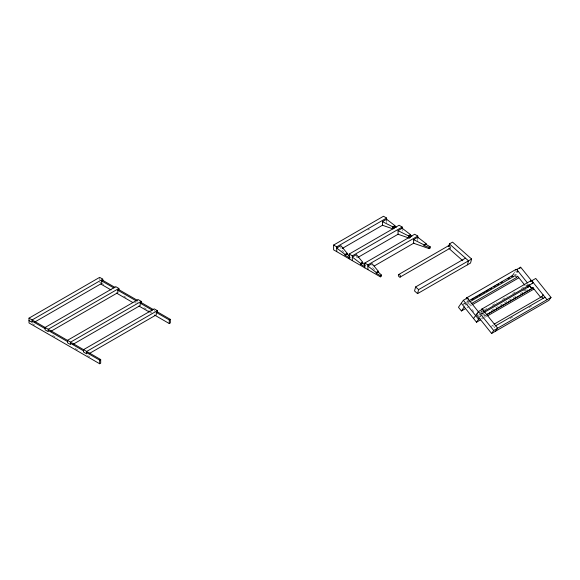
<?xml version="1.0" encoding="UTF-8"?>
<svg xmlns="http://www.w3.org/2000/svg" width="580" height="580" viewBox="0 0 580 580"><rect width="100%" height="100%" fill="white"/><g stroke="black" fill="none" stroke-linecap="round" stroke-linejoin="round"><path stroke-width="0.43" stroke-dasharray="2.9 2.17" d="M464.957 305.341L465.834 304.101M480.486 315.962L479.609 317.202L481.965 315.846M481.451 318.558L482.408 317.195M514.315 272.875L515.279 271.505M495.276 326.366L494.443 327.555L492.478 325.112L491.659 326.279L494.008 324.923M526.749 285.367L527.59 284.178M367.908 230.05L369.467 229.151M463.036 304.108L465.385 302.753M466.168 302.296L468.517 300.94M463.21 304.514L466.349 302.709M467.132 302.252L468.698 301.346M514.438 274.942L515.765 274.173L516.758 275.406M467.4 303.195L468.966 302.289M466.871 304.601L469.227 303.246M468.887 305.044L470.452 304.145M466.973 307.77L469.329 306.407M470.112 305.957L471.685 305.051M480.523 312.062L483.655 310.249M484.438 309.8L486.787 308.437M492.275 305.276L496.973 302.557M502.461 299.389L507.159 296.677M512.648 293.509L515.779 291.704M521.268 288.536L525.966 285.824M480.486 312.772L482.052 311.866M478.123 315.353L480.472 313.998M481.255 313.541L482.821 312.635M481.436 313.954L483.785 312.598M481.393 314.07L483.742 312.714M479.348 316.31L481.704 314.954M482.488 314.498L484.053 313.534M523.225 290.979L526.365 289.166M482.748 315.397L485.098 314.041M491.361 310.416L499.199 305.899M499.982 305.442L516.439 295.945M520.354 293.683L527.409 289.608M484.14 316.056L485.707 315.15M483.974 316.288L485.54 315.389M482.067 319.014L484.416 317.659M485.199 317.202L486.772 316.296M510.11 318.507L513.242 316.702M528.916 307.654L532.048 305.841M99.397 282.01L100.956 282.91M101.21 283.055L104.313 284.845M123.728 296.054L126.056 297.402M134.596 302.332L136.148 303.231M143.912 307.712L148.574 310.401M149.35 310.851L152.453 312.642M149.865 312.344L151.416 313.243M32.371 323.698L35.474 325.489M52.555 335.356L57.217 338.046M75.074 348.355L78.177 350.146M87.5 355.525L89.828 356.874M374.557 269.642L372.063 267.242L372.063 264.545M344.012 252.249L340.895 249.248L340.895 246.551M472.12 309.502L473.787 311.576M417.781 239.047L417.781 240.852M402.201 229.448L402.201 231.05M386.613 221.052L386.613 222.85M356.475 254.649L356.475 258.245M350.24 257.049L350.24 258.245M154.207 310.053L154.207 311.257M137.061 301.353L137.061 302.557M99.659 278.161L99.659 279.763M482.139 311.525A1.522 0.877 60 0 1 481.654 310.923M467.603 300.599A1.522 0.877 60 0 1 467.052 300.281"/><path stroke-width="0.87" d="M465.486 258.151L415.613 286.948L414.533 290.964L417.549 293.632L470.539 263.037L471.613 259.021L452.545 242.114L449.427 243.912L448.782 246.319M417.549 293.632L418.622 289.616L471.613 259.021M467.422 264.835L468.495 260.826L449.427 243.912M478.645 312.076L467.328 297.997L463.348 300.295L458.454 307.262L461.426 310.967L465.407 308.676M461.426 310.967L464.254 306.958M473.541 318.514L478.442 311.54L482.415 309.242L497.662 328.207L495.581 331.165M461.274 303.253L476.521 322.219L479.341 318.202M511.792 276.471L513.837 273.557M519.687 268.598L520.666 267.206L531.962 281.249M471.236 303.688L516.678 277.45L517.592 276.16L524.82 285.15M477.688 313.729L476.361 314.498L491.608 333.464L493.682 330.506L551 297.417L535.753 278.451L531.78 280.742L547.02 299.708M527.481 286.853L528.924 284.802M486.33 314.933L531.773 288.695L532.679 287.404L541.017 297.779M494.044 324.205L541.836 296.612L543.097 294.821M551 297.417L548.919 300.368L491.608 333.464M393.312 226.403L392.849 227.65L394.327 228.165M408.9 235.4L408.429 236.647L410.662 237.423M424.488 244.398L424.016 245.652L429.214 247.45L430.251 246.848L430.251 248.051L429.214 248.646L413.627 243.252L413.627 239.649L417.781 237.249L426.097 243.651L426.097 244.448L430.251 246.848M100.695 359.549L99.659 360.144L86.666 352.647L87.71 352.046L100.695 359.549L100.695 363.145L99.659 363.747L29 322.951L29 318.152L99.659 277.363L102.776 279.161L102.776 280.756M29 318.152L32.117 319.95L102.776 279.161M34.713 322.052L101.732 283.359L101.732 280.959L102.776 280.357L114.999 287.419M45.102 328.65L32.117 321.153L33.154 320.551L48.22 329.251L118.878 288.456L118.878 290.058M50.822 331.354L117.841 292.661L117.841 290.261L118.878 289.659L137.337 300.31M67.447 341.548L48.22 330.455L49.264 329.853L70.564 342.149L141.223 301.353L141.223 302.956M73.16 344.252L140.179 305.558L140.179 303.159L141.223 302.557L153.446 309.611M83.549 350.849L70.564 343.353L71.601 342.751L86.666 351.451L157.325 310.655L157.325 312.257M89.269 353.546L156.288 314.853L156.288 312.453L157.325 311.851L170.317 319.355L170.317 322.951L169.273 323.553L154.526 315.034M156.288 312.453L169.273 319.95L170.317 319.355M381.415 275.043L380.378 275.645L376.224 273.245L376.224 272.448L367.908 266.046L372.063 263.646L378.298 271.244L378.298 272.042L381.415 275.043L381.415 276.247L380.378 276.841L333.616 249.85L333.616 245.05L383.496 216.253L386.613 218.051L386.613 220.451M333.616 245.05L336.733 246.848L386.613 218.051M393.117 228.948L382.452 225.25L382.452 221.654L386.613 219.255L394.922 225.649L394.922 226.454L392.849 227.65M342.193 248.501L382.713 225.105M345.049 254.446L347.13 253.25L340.895 245.652L336.733 248.051L345.049 254.446L345.049 255.251L349.204 257.65M394.922 225.649L392.849 226.852L382.452 221.654M345.049 255.251L347.13 254.047L347.13 253.25L346.347 253.518M349.204 258.847L349.204 254.047L399.084 225.25L402.201 227.048L402.201 228.65M349.204 254.047L352.321 255.845L402.201 227.048M409.524 238.228L398.039 234.248L398.039 230.651L402.201 228.252L410.51 234.654L410.51 235.451L408.429 236.647M357.78 257.498L398.3 234.102M360.637 263.443L362.71 262.247L356.475 254.649L352.321 257.049L360.637 263.443L360.637 264.248L364.791 266.648M410.51 234.654L408.429 235.85L398.039 230.651M360.637 264.248L362.71 263.044L362.71 262.247L361.935 262.515M364.791 267.844L364.791 263.044L414.664 234.248L417.781 236.053L417.781 238.452M364.791 263.044L367.908 264.842L417.781 236.053M374.143 266.046L413.888 243.1M376.224 272.448L378.298 271.244L377.522 271.512M426.097 243.651L424.016 244.847L413.627 239.649M376.224 273.245L378.298 272.042M424.016 245.652L426.097 244.448M398.685 274.514L448.558 245.717M400.12 277.08A1.472 0.848 60 0 0 399.692 274.811A1.472 0.848 60 0 0 398.395 275.5A1.472 0.848 60 0 0 400.12 277.08L450 248.283M466.566 297.924L515.932 269.425M520.666 267.206L516.693 269.497L527.459 282.902M469.3 300.491L512.394 275.609L513.387 276.841M471.83 299.541L474.179 298.185M475.745 297.279L477.318 296.373M478.884 295.466L481.233 294.111M482.799 293.204L484.365 292.305M485.931 291.399L488.287 290.043M489.853 289.137L491.42 288.231M493.768 286.875L495.334 285.969M496.9 285.063L498.466 284.164M500.823 282.801L502.389 281.902M507.87 278.733L509.436 277.827M469.749 301.839L515.192 275.601L516.678 277.45M472.468 304.601L518.745 277.878M481.654 309.169L531.019 280.669M483.176 311.801L532.541 283.301M484.525 312.257L529.968 286.02M479.921 318.493L478.594 319.261L463.348 300.295M486.489 314.701L533.259 287.702M476.521 322.219L480.494 319.921M487.555 315.846L533.832 289.123M495.697 325.764L545.062 297.264M394.922 226.454L396.307 227.251M410.51 235.451L411.894 236.249M118.878 288.456L115.761 286.658L45.102 327.454L45.102 329.853L48.22 331.651L48.22 329.251M141.223 301.353L138.105 299.555L67.447 340.351L67.447 342.751L70.564 344.549L70.564 342.149M157.325 310.655L154.207 308.857L83.549 349.646L83.549 352.046L86.666 353.851L86.666 351.451M101.732 280.959L113.963 288.013M117.841 290.261L136.293 300.911M140.179 303.159L152.41 310.213M100.949 284.106L111.041 289.935M116.478 293.067L132.784 302.485M138.997 306.073L149.089 311.895M29 320.551L32.117 322.349L32.117 319.95M449.014 248.508L462.818 260.754M415.613 286.948L418.622 289.616M362.71 263.044L365.204 265.444M347.13 254.047L349.617 256.447M541.836 296.612L543.308 298.446M528.989 284.802L531.933 288.463M530.279 286.846L531.773 288.695M526.749 285.367L528.221 287.201M478.442 311.54L493.682 330.506M429.214 247.45L429.214 248.646M380.378 275.645L380.378 276.841M367.908 264.842L367.908 269.642M352.321 255.845L352.321 260.645M336.733 246.848L336.733 251.648M169.273 319.95L169.273 323.553M99.659 360.144L99.659 363.747M448.282 246.094A1.472 0.848 60 0 1 449.478 245.942A1.472 0.848 60 0 1 450.312 247.725A1.472 0.848 60 0 1 449.253 248.189M481.342 309.865A1.522 0.877 60 0 1 482.56 309.336A1.522 0.877 60 0 1 483.452 311.409M530.736 281.706A1.522 0.877 60 0 1 531.497 280.626A1.522 0.877 60 0 1 532.817 282.264A1.522 0.877 60 0 1 532.056 283.344M515.613 270.12A1.522 0.877 60 0 1 516.78 269.555A1.522 0.877 60 0 1 517.751 271.57A1.522 0.877 60 0 1 516.41 271.781M466.291 298.961A1.522 0.877 60 0 1 467.328 297.997A1.522 0.877 60 0 1 468.364 300.157"/></g></svg>
